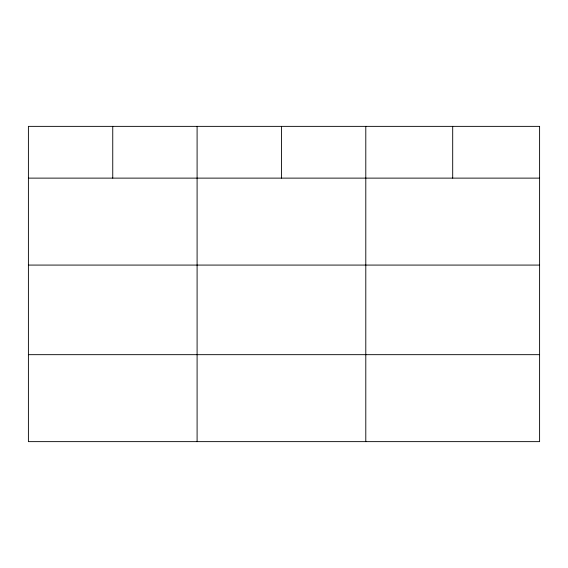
<?xml version="1.0" encoding="UTF-8"?>
<svg xmlns="http://www.w3.org/2000/svg" width="568" height="568" viewBox="0 0 568 568"><rect width="100%" height="100%" fill="white"/><g stroke="black" fill="none" stroke-linecap="round" stroke-linejoin="round"><path stroke-width="0.85" d="M28.4 178.125L539.6 178.125M28.4 265.079L539.6 265.079M28.4 354.673L539.6 354.673M452.696 126.366L452.696 178.125M365.792 126.366L365.792 441.634M281.444 126.366L281.444 178.125M197.096 126.366L197.096 441.634M112.748 126.366L112.748 178.125M539.6 126.366L28.4 126.366L28.4 441.634L539.6 441.634L539.6 126.366"/></g></svg>
